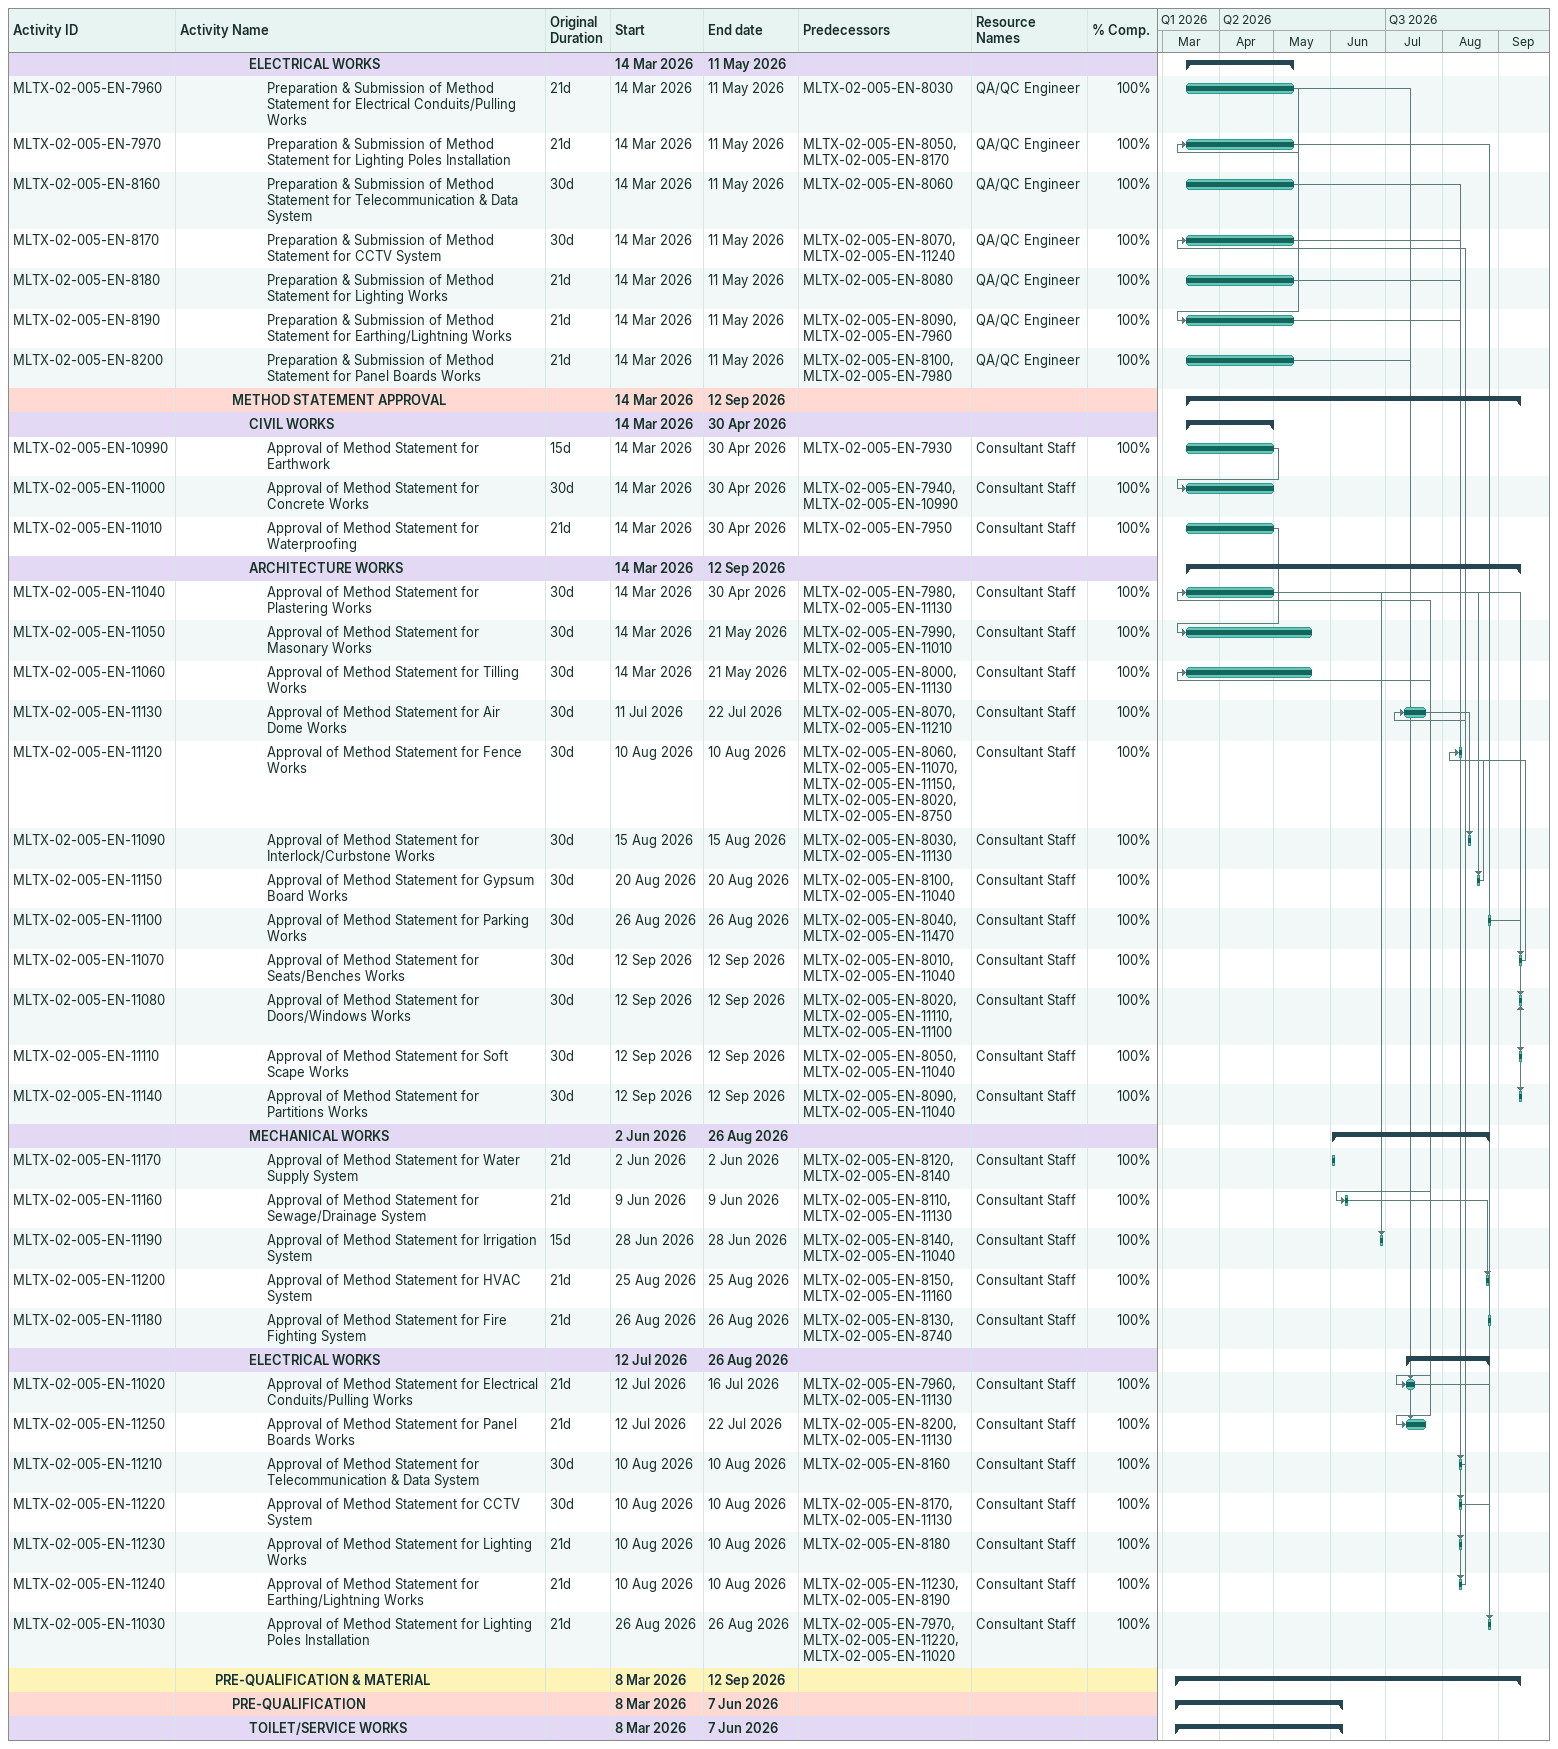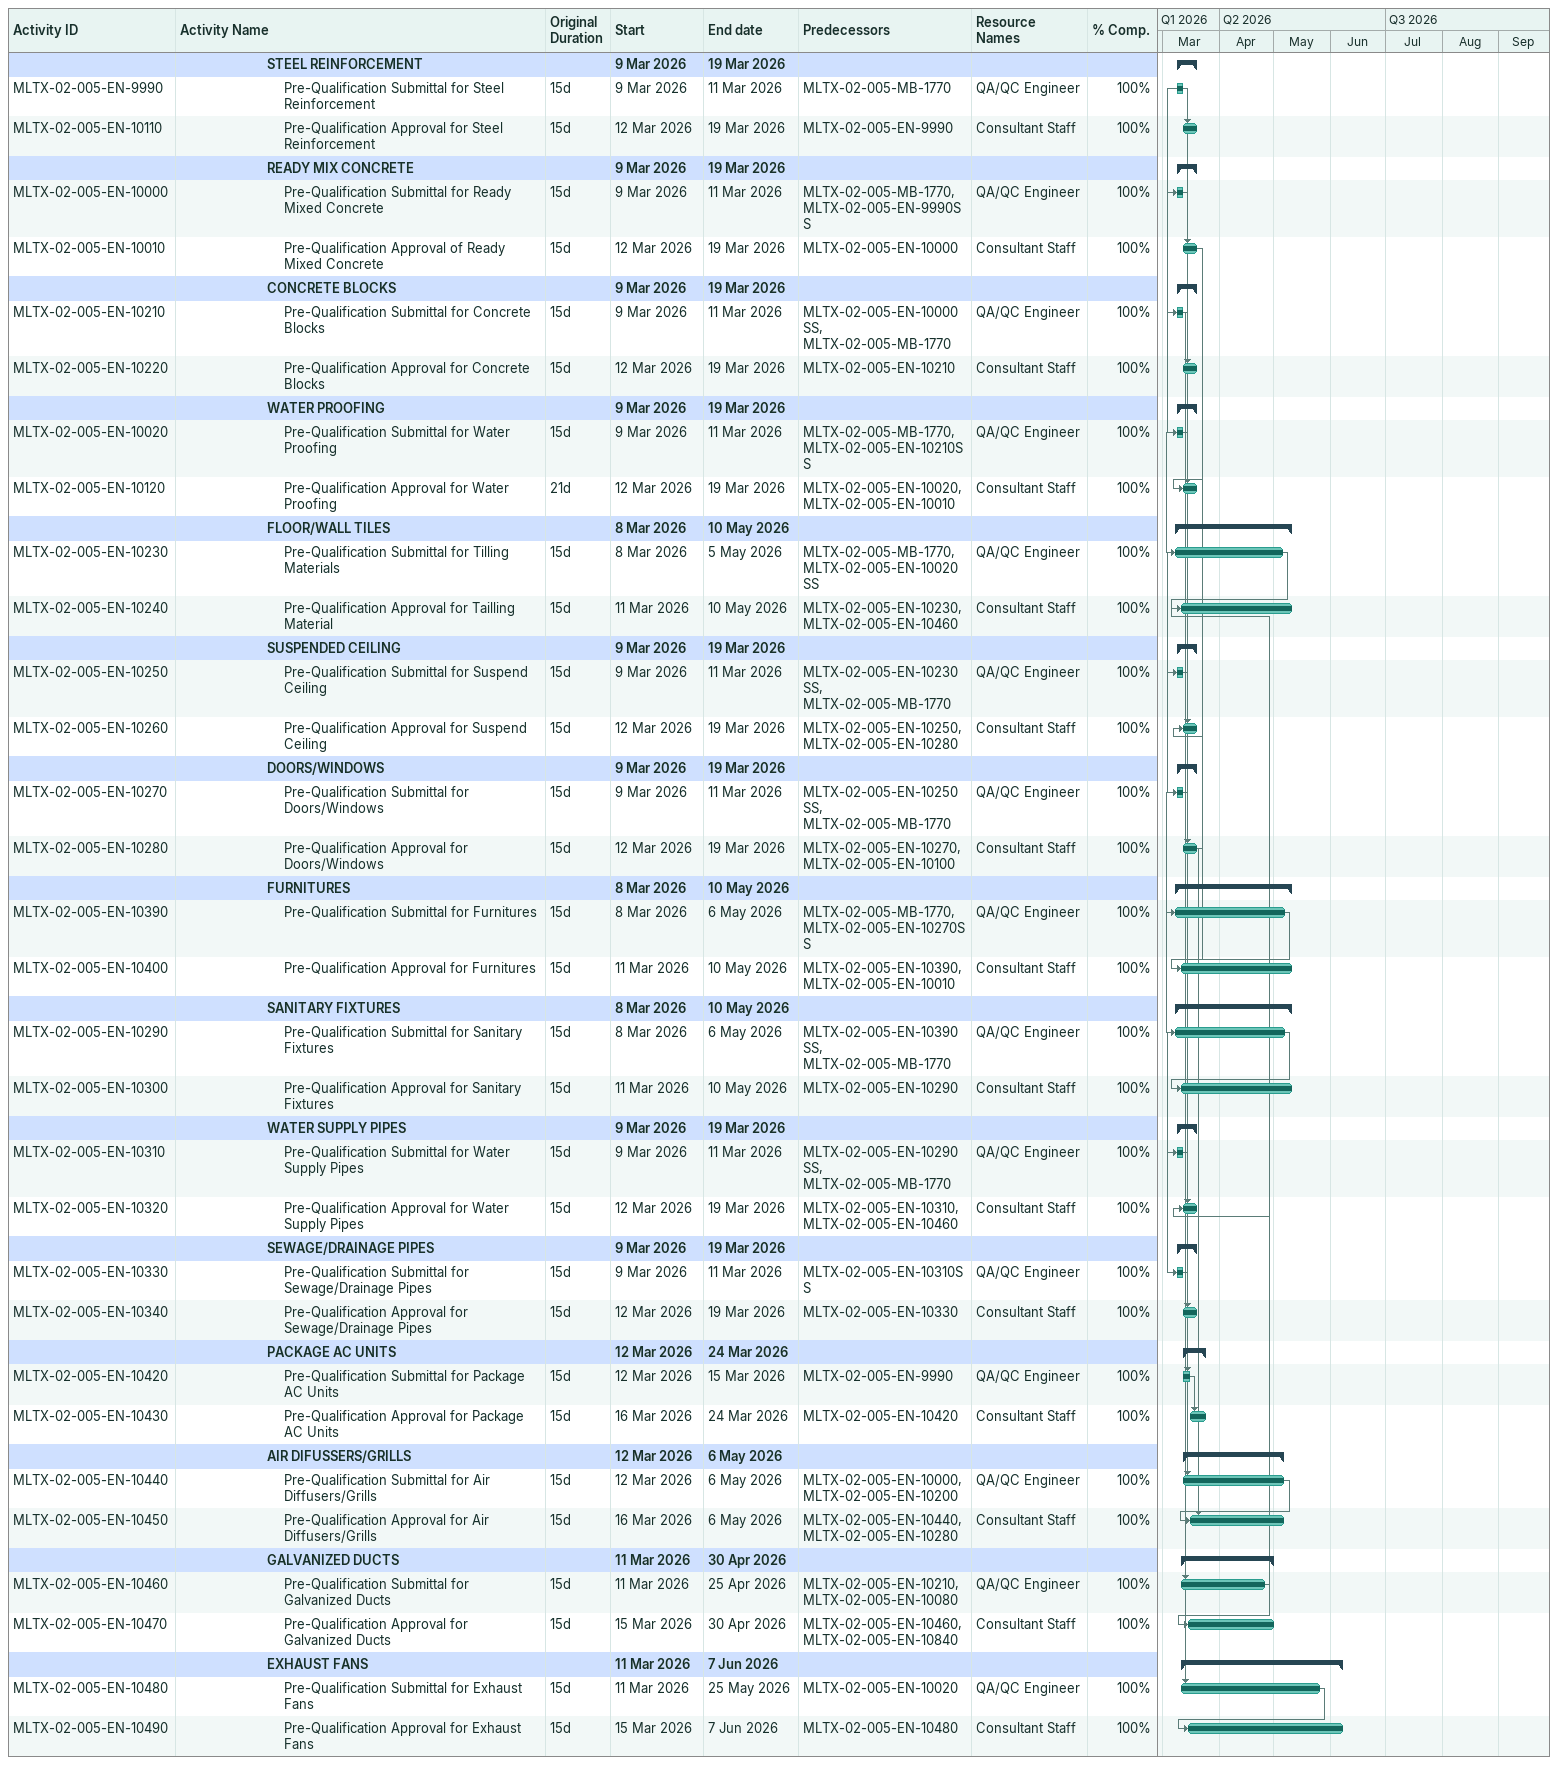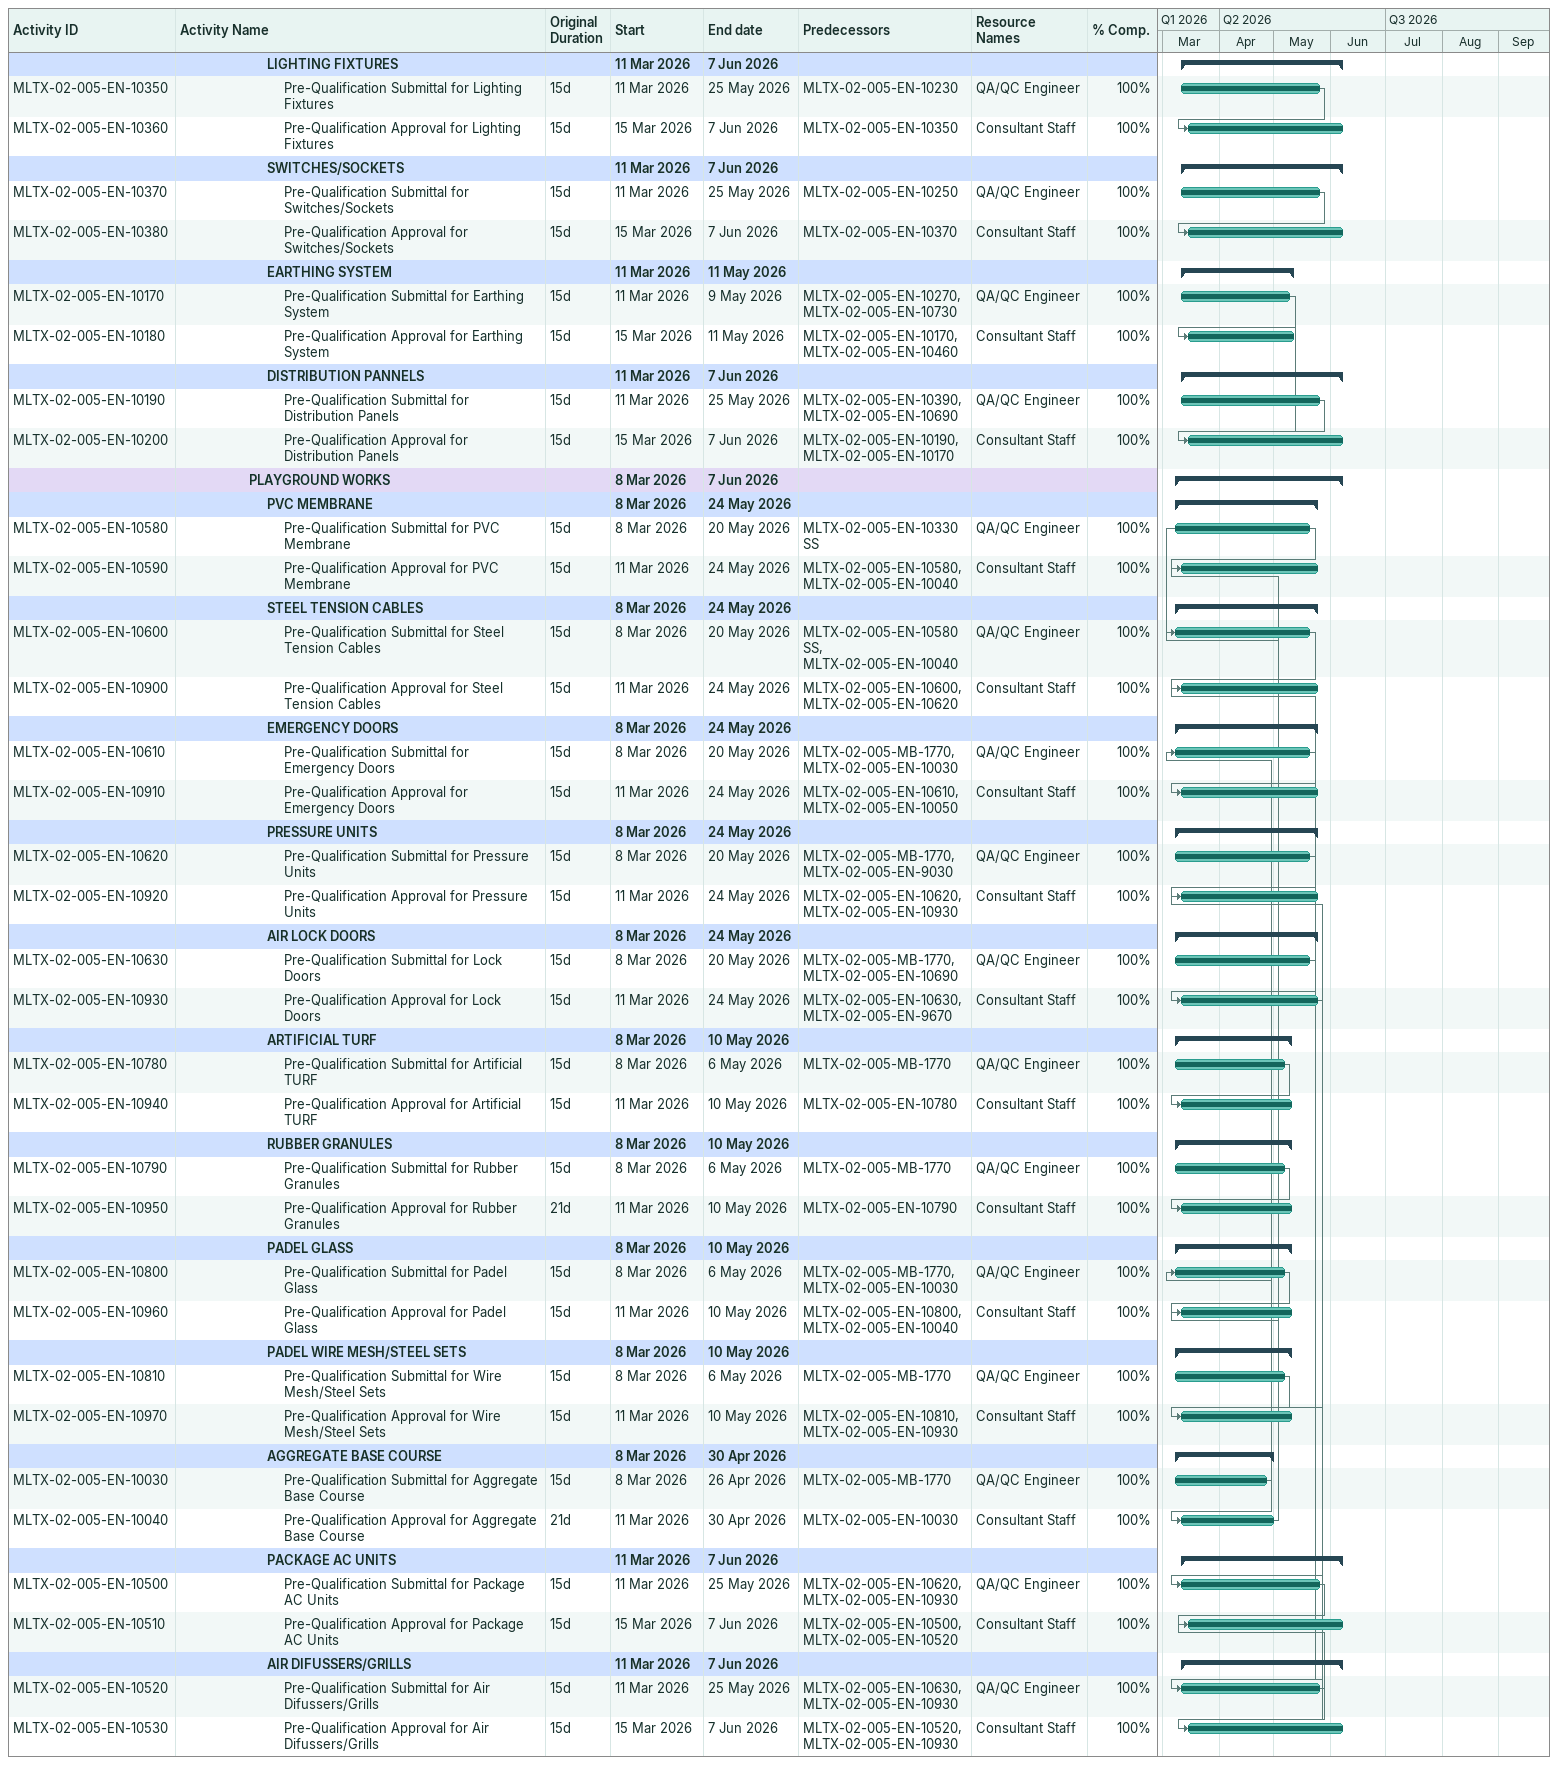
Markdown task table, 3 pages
| ID | Level | Task | Original duration | Start | Finish | Predecessors | Resources | % complete |
|---|---|---|---|---|---|---|---|---|
|  | 5 | **ELECTRICAL WORKS** |  | 2026-03-14 | 2026-05-11 |  |  |  |
| MLTX-02-005-EN-7960 | 6 | Preparation & Submission of Method Statement for Electrical Conduits/Pulling Works | 21d | 2026-03-14 | 2026-05-11 | MLTX-02-005-EN-8030 | QA/QC Engineer | 100 |
| MLTX-02-005-EN-7970 | 6 | Preparation & Submission of Method Statement for Lighting Poles Installation | 21d | 2026-03-14 | 2026-05-11 | MLTX-02-005-EN-8050, MLTX-02-005-EN-8170 | QA/QC Engineer | 100 |
| MLTX-02-005-EN-8160 | 6 | Preparation & Submission of Method Statement for Telecommunication & Data System | 30d | 2026-03-14 | 2026-05-11 | MLTX-02-005-EN-8060 | QA/QC Engineer | 100 |
| MLTX-02-005-EN-8170 | 6 | Preparation & Submission of Method Statement for CCTV System | 30d | 2026-03-14 | 2026-05-11 | MLTX-02-005-EN-8070, MLTX-02-005-EN-11240 | QA/QC Engineer | 100 |
| MLTX-02-005-EN-8180 | 6 | Preparation & Submission of Method Statement for Lighting Works | 21d | 2026-03-14 | 2026-05-11 | MLTX-02-005-EN-8080 | QA/QC Engineer | 100 |
| MLTX-02-005-EN-8190 | 6 | Preparation & Submission of Method Statement for Earthing/Lightning Works | 21d | 2026-03-14 | 2026-05-11 | MLTX-02-005-EN-8090, MLTX-02-005-EN-7960 | QA/QC Engineer | 100 |
| MLTX-02-005-EN-8200 | 6 | Preparation & Submission of Method Statement for Panel Boards Works | 21d | 2026-03-14 | 2026-05-11 | MLTX-02-005-EN-8100, MLTX-02-005-EN-7980 | QA/QC Engineer | 100 |
|  | 4 | **METHOD STATEMENT APPROVAL** |  | 2026-03-14 | 2026-09-12 |  |  |  |
|  | 5 | **CIVIL WORKS** |  | 2026-03-14 | 2026-04-30 |  |  |  |
| MLTX-02-005-EN-10990 | 6 | Approval of Method Statement for Earthwork | 15d | 2026-03-14 | 2026-04-30 | MLTX-02-005-EN-7930 | Consultant Staff | 100 |
| MLTX-02-005-EN-11000 | 6 | Approval of Method Statement for Concrete Works | 30d | 2026-03-14 | 2026-04-30 | MLTX-02-005-EN-7940, MLTX-02-005-EN-10990 | Consultant Staff | 100 |
| MLTX-02-005-EN-11010 | 6 | Approval of Method Statement for Waterproofing | 21d | 2026-03-14 | 2026-04-30 | MLTX-02-005-EN-7950 | Consultant Staff | 100 |
|  | 5 | **ARCHITECTURE WORKS** |  | 2026-03-14 | 2026-09-12 |  |  |  |
| MLTX-02-005-EN-11040 | 6 | Approval of Method Statement for Plastering Works | 30d | 2026-03-14 | 2026-04-30 | MLTX-02-005-EN-7980, MLTX-02-005-EN-11130 | Consultant Staff | 100 |
| MLTX-02-005-EN-11050 | 6 | Approval of Method Statement for Masonary Works | 30d | 2026-03-14 | 2026-05-21 | MLTX-02-005-EN-7990, MLTX-02-005-EN-11010 | Consultant Staff | 100 |
| MLTX-02-005-EN-11060 | 6 | Approval of Method Statement for Tilling Works | 30d | 2026-03-14 | 2026-05-21 | MLTX-02-005-EN-8000, MLTX-02-005-EN-11130 | Consultant Staff | 100 |
| MLTX-02-005-EN-11130 | 6 | Approval of Method Statement for Air Dome Works | 30d | 2026-07-11 | 2026-07-22 | MLTX-02-005-EN-8070, MLTX-02-005-EN-11210 | Consultant Staff | 100 |
| MLTX-02-005-EN-11120 | 6 | Approval of Method Statement for Fence Works | 30d | 2026-08-10 | 2026-08-10 | MLTX-02-005-EN-8060, MLTX-02-005-EN-11070, MLTX-02-005-EN-11150, MLTX-02-005-EN-8020, MLTX-02-005-EN-8750 | Consultant Staff | 100 |
| MLTX-02-005-EN-11090 | 6 | Approval of Method Statement for Interlock/Curbstone Works | 30d | 2026-08-15 | 2026-08-15 | MLTX-02-005-EN-8030, MLTX-02-005-EN-11130 | Consultant Staff | 100 |
| MLTX-02-005-EN-11150 | 6 | Approval of Method Statement for Gypsum Board Works | 30d | 2026-08-20 | 2026-08-20 | MLTX-02-005-EN-8100, MLTX-02-005-EN-11040 | Consultant Staff | 100 |
| MLTX-02-005-EN-11100 | 6 | Approval of Method Statement for Parking Works | 30d | 2026-08-26 | 2026-08-26 | MLTX-02-005-EN-8040, MLTX-02-005-EN-11470 | Consultant Staff | 100 |
| MLTX-02-005-EN-11070 | 6 | Approval of Method Statement for Seats/Benches Works | 30d | 2026-09-12 | 2026-09-12 | MLTX-02-005-EN-8010, MLTX-02-005-EN-11040 | Consultant Staff | 100 |
| MLTX-02-005-EN-11080 | 6 | Approval of Method Statement for Doors/Windows Works | 30d | 2026-09-12 | 2026-09-12 | MLTX-02-005-EN-8020, MLTX-02-005-EN-11110, MLTX-02-005-EN-11100 | Consultant Staff | 100 |
| MLTX-02-005-EN-11110 | 6 | Approval of Method Statement for Soft Scape Works | 30d | 2026-09-12 | 2026-09-12 | MLTX-02-005-EN-8050, MLTX-02-005-EN-11040 | Consultant Staff | 100 |
| MLTX-02-005-EN-11140 | 6 | Approval of Method Statement for Partitions Works | 30d | 2026-09-12 | 2026-09-12 | MLTX-02-005-EN-8090, MLTX-02-005-EN-11040 | Consultant Staff | 100 |
|  | 5 | **MECHANICAL WORKS** |  | 2026-06-02 | 2026-08-26 |  |  |  |
| MLTX-02-005-EN-11170 | 6 | Approval of Method Statement for Water Supply System | 21d | 2026-06-02 | 2026-06-02 | MLTX-02-005-EN-8120, MLTX-02-005-EN-8140 | Consultant Staff | 100 |
| MLTX-02-005-EN-11160 | 6 | Approval of Method Statement for Sewage/Drainage System | 21d | 2026-06-09 | 2026-06-09 | MLTX-02-005-EN-8110, MLTX-02-005-EN-11130 | Consultant Staff | 100 |
| MLTX-02-005-EN-11190 | 6 | Approval of Method Statement for Irrigation System | 15d | 2026-06-28 | 2026-06-28 | MLTX-02-005-EN-8140, MLTX-02-005-EN-11040 | Consultant Staff | 100 |
| MLTX-02-005-EN-11200 | 6 | Approval of Method Statement for HVAC System | 21d | 2026-08-25 | 2026-08-25 | MLTX-02-005-EN-8150, MLTX-02-005-EN-11160 | Consultant Staff | 100 |
| MLTX-02-005-EN-11180 | 6 | Approval of Method Statement for Fire Fighting System | 21d | 2026-08-26 | 2026-08-26 | MLTX-02-005-EN-8130, MLTX-02-005-EN-8740 | Consultant Staff | 100 |
|  | 5 | **ELECTRICAL WORKS** |  | 2026-07-12 | 2026-08-26 |  |  |  |
| MLTX-02-005-EN-11020 | 6 | Approval of Method Statement for Electrical Conduits/Pulling Works | 21d | 2026-07-12 | 2026-07-16 | MLTX-02-005-EN-7960, MLTX-02-005-EN-11130 | Consultant Staff | 100 |
| MLTX-02-005-EN-11250 | 6 | Approval of Method Statement for Panel Boards Works | 21d | 2026-07-12 | 2026-07-22 | MLTX-02-005-EN-8200, MLTX-02-005-EN-11130 | Consultant Staff | 100 |
| MLTX-02-005-EN-11210 | 6 | Approval of Method Statement for Telecommunication & Data System | 30d | 2026-08-10 | 2026-08-10 | MLTX-02-005-EN-8160 | Consultant Staff | 100 |
| MLTX-02-005-EN-11220 | 6 | Approval of Method Statement for CCTV System | 30d | 2026-08-10 | 2026-08-10 | MLTX-02-005-EN-8170, MLTX-02-005-EN-11130 | Consultant Staff | 100 |
| MLTX-02-005-EN-11230 | 6 | Approval of Method Statement for Lighting Works | 21d | 2026-08-10 | 2026-08-10 | MLTX-02-005-EN-8180 | Consultant Staff | 100 |
| MLTX-02-005-EN-11240 | 6 | Approval of Method Statement for Earthing/Lightning Works | 21d | 2026-08-10 | 2026-08-10 | MLTX-02-005-EN-11230, MLTX-02-005-EN-8190 | Consultant Staff | 100 |
| MLTX-02-005-EN-11030 | 6 | Approval of Method Statement for Lighting Poles Installation | 21d | 2026-08-26 | 2026-08-26 | MLTX-02-005-EN-7970, MLTX-02-005-EN-11220, MLTX-02-005-EN-11020 | Consultant Staff | 100 |
|  | 3 | **PRE-QUALIFICATION & MATERIAL** |  | 2026-03-08 | 2026-09-12 |  |  |  |
|  | 4 | **PRE-QUALIFICATION** |  | 2026-03-08 | 2026-06-07 |  |  |  |
|  | 5 | **TOILET/SERVICE WORKS** |  | 2026-03-08 | 2026-06-07 |  |  |  |
|  | 6 | **STEEL REINFORCEMENT** |  | 2026-03-09 | 2026-03-19 |  |  |  |
| MLTX-02-005-EN-9990 | 7 | Pre-Qualification Submittal for Steel Reinforcement | 15d | 2026-03-09 | 2026-03-11 | MLTX-02-005-MB-1770 | QA/QC Engineer | 100 |
| MLTX-02-005-EN-10110 | 7 | Pre-Qualification Approval for Steel Reinforcement | 15d | 2026-03-12 | 2026-03-19 | MLTX-02-005-EN-9990 | Consultant Staff | 100 |
|  | 6 | **READY MIX CONCRETE** |  | 2026-03-09 | 2026-03-19 |  |  |  |
| MLTX-02-005-EN-10000 | 7 | Pre-Qualification Submittal for Ready Mixed Concrete | 15d | 2026-03-09 | 2026-03-11 | MLTX-02-005-MB-1770, MLTX-02-005-EN-9990SS | QA/QC Engineer | 100 |
| MLTX-02-005-EN-10010 | 7 | Pre-Qualification Approval of Ready Mixed Concrete | 15d | 2026-03-12 | 2026-03-19 | MLTX-02-005-EN-10000 | Consultant Staff | 100 |
|  | 6 | **CONCRETE BLOCKS** |  | 2026-03-09 | 2026-03-19 |  |  |  |
| MLTX-02-005-EN-10210 | 7 | Pre-Qualification Submittal for Concrete Blocks | 15d | 2026-03-09 | 2026-03-11 | MLTX-02-005-EN-10000SS, MLTX-02-005-MB-1770 | QA/QC Engineer | 100 |
| MLTX-02-005-EN-10220 | 7 | Pre-Qualification Approval for Concrete Blocks | 15d | 2026-03-12 | 2026-03-19 | MLTX-02-005-EN-10210 | Consultant Staff | 100 |
|  | 6 | **WATER PROOFING** |  | 2026-03-09 | 2026-03-19 |  |  |  |
| MLTX-02-005-EN-10020 | 7 | Pre-Qualification Submittal for Water Proofing | 15d | 2026-03-09 | 2026-03-11 | MLTX-02-005-MB-1770, MLTX-02-005-EN-10210SS | QA/QC Engineer | 100 |
| MLTX-02-005-EN-10120 | 7 | Pre-Qualification Approval for Water Proofing | 21d | 2026-03-12 | 2026-03-19 | MLTX-02-005-EN-10020, MLTX-02-005-EN-10010 | Consultant Staff | 100 |
|  | 6 | **FLOOR/WALL TILES** |  | 2026-03-08 | 2026-05-10 |  |  |  |
| MLTX-02-005-EN-10230 | 7 | Pre-Qualification Submittal for Tilling Materials | 15d | 2026-03-08 | 2026-05-05 | MLTX-02-005-MB-1770, MLTX-02-005-EN-10020SS | QA/QC Engineer | 100 |
| MLTX-02-005-EN-10240 | 7 | Pre-Qualification Approval for Tailling Material | 15d | 2026-03-11 | 2026-05-10 | MLTX-02-005-EN-10230, MLTX-02-005-EN-10460 | Consultant Staff | 100 |
|  | 6 | **SUSPENDED CEILING** |  | 2026-03-09 | 2026-03-19 |  |  |  |
| MLTX-02-005-EN-10250 | 7 | Pre-Qualification Submittal for Suspend Ceiling | 15d | 2026-03-09 | 2026-03-11 | MLTX-02-005-EN-10230SS, MLTX-02-005-MB-1770 | QA/QC Engineer | 100 |
| MLTX-02-005-EN-10260 | 7 | Pre-Qualification Approval for Suspend Ceiling | 15d | 2026-03-12 | 2026-03-19 | MLTX-02-005-EN-10250, MLTX-02-005-EN-10280 | Consultant Staff | 100 |
|  | 6 | **DOORS/WINDOWS** |  | 2026-03-09 | 2026-03-19 |  |  |  |
| MLTX-02-005-EN-10270 | 7 | Pre-Qualification Submittal for Doors/Windows | 15d | 2026-03-09 | 2026-03-11 | MLTX-02-005-EN-10250SS, MLTX-02-005-MB-1770 | QA/QC Engineer | 100 |
| MLTX-02-005-EN-10280 | 7 | Pre-Qualification Approval for Doors/Windows | 15d | 2026-03-12 | 2026-03-19 | MLTX-02-005-EN-10270, MLTX-02-005-EN-10100 | Consultant Staff | 100 |
|  | 6 | **FURNITURES** |  | 2026-03-08 | 2026-05-10 |  |  |  |
| MLTX-02-005-EN-10390 | 7 | Pre-Qualification Submittal for Furnitures | 15d | 2026-03-08 | 2026-05-06 | MLTX-02-005-MB-1770, MLTX-02-005-EN-10270SS | QA/QC Engineer | 100 |
| MLTX-02-005-EN-10400 | 7 | Pre-Qualification Approval for Furnitures | 15d | 2026-03-11 | 2026-05-10 | MLTX-02-005-EN-10390, MLTX-02-005-EN-10010 | Consultant Staff | 100 |
|  | 6 | **SANITARY FIXTURES** |  | 2026-03-08 | 2026-05-10 |  |  |  |
| MLTX-02-005-EN-10290 | 7 | Pre-Qualification Submittal for Sanitary Fixtures | 15d | 2026-03-08 | 2026-05-06 | MLTX-02-005-EN-10390SS, MLTX-02-005-MB-1770 | QA/QC Engineer | 100 |
| MLTX-02-005-EN-10300 | 7 | Pre-Qualification Approval for Sanitary Fixtures | 15d | 2026-03-11 | 2026-05-10 | MLTX-02-005-EN-10290 | Consultant Staff | 100 |
|  | 6 | **WATER SUPPLY PIPES** |  | 2026-03-09 | 2026-03-19 |  |  |  |
| MLTX-02-005-EN-10310 | 7 | Pre-Qualification Submittal for Water Supply Pipes | 15d | 2026-03-09 | 2026-03-11 | MLTX-02-005-EN-10290SS, MLTX-02-005-MB-1770 | QA/QC Engineer | 100 |
| MLTX-02-005-EN-10320 | 7 | Pre-Qualification Approval for Water Supply Pipes | 15d | 2026-03-12 | 2026-03-19 | MLTX-02-005-EN-10310, MLTX-02-005-EN-10460 | Consultant Staff | 100 |
|  | 6 | **SEWAGE/DRAINAGE PIPES** |  | 2026-03-09 | 2026-03-19 |  |  |  |
| MLTX-02-005-EN-10330 | 7 | Pre-Qualification Submittal for Sewage/Drainage Pipes | 15d | 2026-03-09 | 2026-03-11 | MLTX-02-005-EN-10310SS | QA/QC Engineer | 100 |
| MLTX-02-005-EN-10340 | 7 | Pre-Qualification Approval for Sewage/Drainage Pipes | 15d | 2026-03-12 | 2026-03-19 | MLTX-02-005-EN-10330 | Consultant Staff | 100 |
|  | 6 | **PACKAGE AC UNITS** |  | 2026-03-12 | 2026-03-24 |  |  |  |
| MLTX-02-005-EN-10420 | 7 | Pre-Qualification Submittal for Package AC Units | 15d | 2026-03-12 | 2026-03-15 | MLTX-02-005-EN-9990 | QA/QC Engineer | 100 |
| MLTX-02-005-EN-10430 | 7 | Pre-Qualification Approval for Package AC Units | 15d | 2026-03-16 | 2026-03-24 | MLTX-02-005-EN-10420 | Consultant Staff | 100 |
|  | 6 | **AIR DIFUSSERS/GRILLS** |  | 2026-03-12 | 2026-05-06 |  |  |  |
| MLTX-02-005-EN-10440 | 7 | Pre-Qualification Submittal for Air Diffusers/Grills | 15d | 2026-03-12 | 2026-05-06 | MLTX-02-005-EN-10000, MLTX-02-005-EN-10200 | QA/QC Engineer | 100 |
| MLTX-02-005-EN-10450 | 7 | Pre-Qualification Approval for Air Diffusers/Grills | 15d | 2026-03-16 | 2026-05-06 | MLTX-02-005-EN-10440, MLTX-02-005-EN-10280 | Consultant Staff | 100 |
|  | 6 | **GALVANIZED DUCTS** |  | 2026-03-11 | 2026-04-30 |  |  |  |
| MLTX-02-005-EN-10460 | 7 | Pre-Qualification Submittal for Galvanized Ducts | 15d | 2026-03-11 | 2026-04-25 | MLTX-02-005-EN-10210, MLTX-02-005-EN-10080 | QA/QC Engineer | 100 |
| MLTX-02-005-EN-10470 | 7 | Pre-Qualification Approval for Galvanized Ducts | 15d | 2026-03-15 | 2026-04-30 | MLTX-02-005-EN-10460, MLTX-02-005-EN-10840 | Consultant Staff | 100 |
|  | 6 | **EXHAUST FANS** |  | 2026-03-11 | 2026-06-07 |  |  |  |
| MLTX-02-005-EN-10480 | 7 | Pre-Qualification Submittal for Exhaust Fans | 15d | 2026-03-11 | 2026-05-25 | MLTX-02-005-EN-10020 | QA/QC Engineer | 100 |
| MLTX-02-005-EN-10490 | 7 | Pre-Qualification Approval for Exhaust Fans | 15d | 2026-03-15 | 2026-06-07 | MLTX-02-005-EN-10480 | Consultant Staff | 100 |
|  | 6 | **LIGHTING FIXTURES** |  | 2026-03-11 | 2026-06-07 |  |  |  |
| MLTX-02-005-EN-10350 | 7 | Pre-Qualification Submittal for Lighting Fixtures | 15d | 2026-03-11 | 2026-05-25 | MLTX-02-005-EN-10230 | QA/QC Engineer | 100 |
| MLTX-02-005-EN-10360 | 7 | Pre-Qualification Approval for Lighting Fixtures | 15d | 2026-03-15 | 2026-06-07 | MLTX-02-005-EN-10350 | Consultant Staff | 100 |
|  | 6 | **SWITCHES/SOCKETS** |  | 2026-03-11 | 2026-06-07 |  |  |  |
| MLTX-02-005-EN-10370 | 7 | Pre-Qualification Submittal for Switches/Sockets | 15d | 2026-03-11 | 2026-05-25 | MLTX-02-005-EN-10250 | QA/QC Engineer | 100 |
| MLTX-02-005-EN-10380 | 7 | Pre-Qualification Approval for Switches/Sockets | 15d | 2026-03-15 | 2026-06-07 | MLTX-02-005-EN-10370 | Consultant Staff | 100 |
|  | 6 | **EARTHING SYSTEM** |  | 2026-03-11 | 2026-05-11 |  |  |  |
| MLTX-02-005-EN-10170 | 7 | Pre-Qualification Submittal for Earthing System | 15d | 2026-03-11 | 2026-05-09 | MLTX-02-005-EN-10270, MLTX-02-005-EN-10730 | QA/QC Engineer | 100 |
| MLTX-02-005-EN-10180 | 7 | Pre-Qualification Approval for Earthing System | 15d | 2026-03-15 | 2026-05-11 | MLTX-02-005-EN-10170, MLTX-02-005-EN-10460 | Consultant Staff | 100 |
|  | 6 | **DISTRIBUTION PANNELS** |  | 2026-03-11 | 2026-06-07 |  |  |  |
| MLTX-02-005-EN-10190 | 7 | Pre-Qualification Submittal for Distribution Panels | 15d | 2026-03-11 | 2026-05-25 | MLTX-02-005-EN-10390, MLTX-02-005-EN-10690 | QA/QC Engineer | 100 |
| MLTX-02-005-EN-10200 | 7 | Pre-Qualification Approval for Distribution Panels | 15d | 2026-03-15 | 2026-06-07 | MLTX-02-005-EN-10190, MLTX-02-005-EN-10170 | Consultant Staff | 100 |
|  | 5 | **PLAYGROUND WORKS** |  | 2026-03-08 | 2026-06-07 |  |  |  |
|  | 6 | **PVC MEMBRANE** |  | 2026-03-08 | 2026-05-24 |  |  |  |
| MLTX-02-005-EN-10580 | 7 | Pre-Qualification Submittal for PVC Membrane | 15d | 2026-03-08 | 2026-05-20 | MLTX-02-005-EN-10330SS | QA/QC Engineer | 100 |
| MLTX-02-005-EN-10590 | 7 | Pre-Qualification Approval for PVC Membrane | 15d | 2026-03-11 | 2026-05-24 | MLTX-02-005-EN-10580, MLTX-02-005-EN-10040 | Consultant Staff | 100 |
|  | 6 | **STEEL TENSION CABLES** |  | 2026-03-08 | 2026-05-24 |  |  |  |
| MLTX-02-005-EN-10600 | 7 | Pre-Qualification Submittal for Steel Tension Cables | 15d | 2026-03-08 | 2026-05-20 | MLTX-02-005-EN-10580SS, MLTX-02-005-EN-10040 | QA/QC Engineer | 100 |
| MLTX-02-005-EN-10900 | 7 | Pre-Qualification Approval for Steel Tension Cables | 15d | 2026-03-11 | 2026-05-24 | MLTX-02-005-EN-10600, MLTX-02-005-EN-10620 | Consultant Staff | 100 |
|  | 6 | **EMERGENCY DOORS** |  | 2026-03-08 | 2026-05-24 |  |  |  |
| MLTX-02-005-EN-10610 | 7 | Pre-Qualification Submittal for Emergency Doors | 15d | 2026-03-08 | 2026-05-20 | MLTX-02-005-MB-1770, MLTX-02-005-EN-10030 | QA/QC Engineer | 100 |
| MLTX-02-005-EN-10910 | 7 | Pre-Qualification Approval for Emergency Doors | 15d | 2026-03-11 | 2026-05-24 | MLTX-02-005-EN-10610, MLTX-02-005-EN-10050 | Consultant Staff | 100 |
|  | 6 | **PRESSURE UNITS** |  | 2026-03-08 | 2026-05-24 |  |  |  |
| MLTX-02-005-EN-10620 | 7 | Pre-Qualification Submittal for Pressure Units | 15d | 2026-03-08 | 2026-05-20 | MLTX-02-005-MB-1770, MLTX-02-005-EN-9030 | QA/QC Engineer | 100 |
| MLTX-02-005-EN-10920 | 7 | Pre-Qualification Approval for Pressure Units | 15d | 2026-03-11 | 2026-05-24 | MLTX-02-005-EN-10620, MLTX-02-005-EN-10930 | Consultant Staff | 100 |
|  | 6 | **AIR LOCK DOORS** |  | 2026-03-08 | 2026-05-24 |  |  |  |
| MLTX-02-005-EN-10630 | 7 | Pre-Qualification Submittal for Lock Doors | 15d | 2026-03-08 | 2026-05-20 | MLTX-02-005-MB-1770, MLTX-02-005-EN-10690 | QA/QC Engineer | 100 |
| MLTX-02-005-EN-10930 | 7 | Pre-Qualification Approval for Lock Doors | 15d | 2026-03-11 | 2026-05-24 | MLTX-02-005-EN-10630, MLTX-02-005-EN-9670 | Consultant Staff | 100 |
|  | 6 | **ARTIFICIAL TURF** |  | 2026-03-08 | 2026-05-10 |  |  |  |
| MLTX-02-005-EN-10780 | 7 | Pre-Qualification Submittal for Artificial TURF | 15d | 2026-03-08 | 2026-05-06 | MLTX-02-005-MB-1770 | QA/QC Engineer | 100 |
| MLTX-02-005-EN-10940 | 7 | Pre-Qualification Approval for Artificial TURF | 15d | 2026-03-11 | 2026-05-10 | MLTX-02-005-EN-10780 | Consultant Staff | 100 |
|  | 6 | **RUBBER GRANULES** |  | 2026-03-08 | 2026-05-10 |  |  |  |
| MLTX-02-005-EN-10790 | 7 | Pre-Qualification Submittal for Rubber Granules | 15d | 2026-03-08 | 2026-05-06 | MLTX-02-005-MB-1770 | QA/QC Engineer | 100 |
| MLTX-02-005-EN-10950 | 7 | Pre-Qualification Approval for Rubber Granules | 21d | 2026-03-11 | 2026-05-10 | MLTX-02-005-EN-10790 | Consultant Staff | 100 |
|  | 6 | **PADEL GLASS** |  | 2026-03-08 | 2026-05-10 |  |  |  |
| MLTX-02-005-EN-10800 | 7 | Pre-Qualification Submittal for Padel Glass | 15d | 2026-03-08 | 2026-05-06 | MLTX-02-005-MB-1770, MLTX-02-005-EN-10030 | QA/QC Engineer | 100 |
| MLTX-02-005-EN-10960 | 7 | Pre-Qualification Approval for Padel Glass | 15d | 2026-03-11 | 2026-05-10 | MLTX-02-005-EN-10800, MLTX-02-005-EN-10040 | Consultant Staff | 100 |
|  | 6 | **PADEL WIRE MESH/STEEL SETS** |  | 2026-03-08 | 2026-05-10 |  |  |  |
| MLTX-02-005-EN-10810 | 7 | Pre-Qualification Submittal for Wire Mesh/Steel Sets | 15d | 2026-03-08 | 2026-05-06 | MLTX-02-005-MB-1770 | QA/QC Engineer | 100 |
| MLTX-02-005-EN-10970 | 7 | Pre-Qualification Approval for Wire Mesh/Steel Sets | 15d | 2026-03-11 | 2026-05-10 | MLTX-02-005-EN-10810, MLTX-02-005-EN-10930 | Consultant Staff | 100 |
|  | 6 | **AGGREGATE BASE COURSE** |  | 2026-03-08 | 2026-04-30 |  |  |  |
| MLTX-02-005-EN-10030 | 7 | Pre-Qualification Submittal for Aggregate Base Course | 15d | 2026-03-08 | 2026-04-26 | MLTX-02-005-MB-1770 | QA/QC Engineer | 100 |
| MLTX-02-005-EN-10040 | 7 | Pre-Qualification Approval for Aggregate Base Course | 21d | 2026-03-11 | 2026-04-30 | MLTX-02-005-EN-10030 | Consultant Staff | 100 |
|  | 6 | **PACKAGE AC UNITS** |  | 2026-03-11 | 2026-06-07 |  |  |  |
| MLTX-02-005-EN-10500 | 7 | Pre-Qualification Submittal for Package AC Units | 15d | 2026-03-11 | 2026-05-25 | MLTX-02-005-EN-10620, MLTX-02-005-EN-10930 | QA/QC Engineer | 100 |
| MLTX-02-005-EN-10510 | 7 | Pre-Qualification Approval for Package AC Units | 15d | 2026-03-15 | 2026-06-07 | MLTX-02-005-EN-10500, MLTX-02-005-EN-10520 | Consultant Staff | 100 |
|  | 6 | **AIR DIFUSSERS/GRILLS** |  | 2026-03-11 | 2026-06-07 |  |  |  |
| MLTX-02-005-EN-10520 | 7 | Pre-Qualification Submittal for Air Difussers/Grills | 15d | 2026-03-11 | 2026-05-25 | MLTX-02-005-EN-10630, MLTX-02-005-EN-10930 | QA/QC Engineer | 100 |
| MLTX-02-005-EN-10530 | 7 | Pre-Qualification Approval for Air Difussers/Grills | 15d | 2026-03-15 | 2026-06-07 | MLTX-02-005-EN-10520, MLTX-02-005-EN-10930 | Consultant Staff | 100 |
